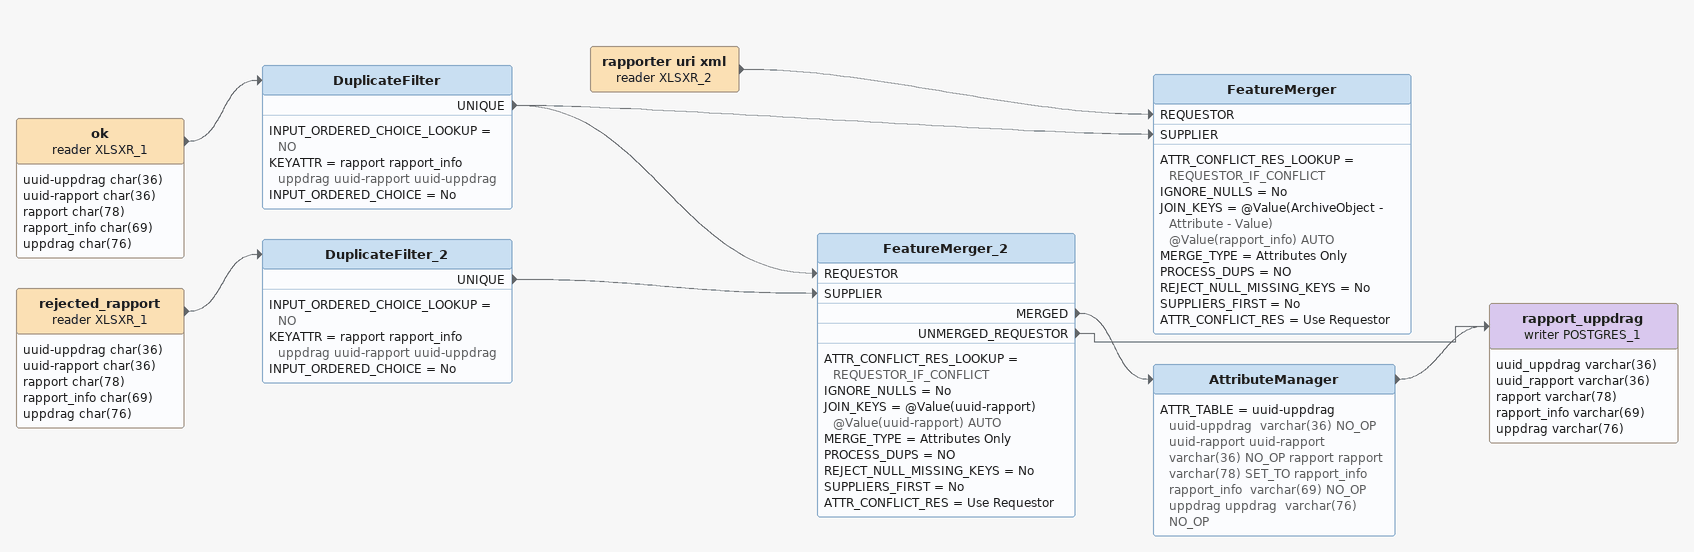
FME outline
ok (reader XLSXR_1)
    attributes: uuid-uppdrag char(36), uuid-rapport char(36), rapport char(78), rapport_info char(69), uppdrag char(76)
    -> DuplicateFilter
DuplicateFilter
    INPUT_ORDERED_CHOICE_LOOKUP = NO
    KEYATTR = rapport rapport_info uppdrag uuid-rapport uuid-uppdrag
    INPUT_ORDERED_CHOICE = No
    UNIQUE -> FeatureMerger [SUPPLIER]
    UNIQUE -> FeatureMerger_2 [REQUESTOR]
rejected_rapport (reader XLSXR_1)
    attributes: uuid-uppdrag char(36), uuid-rapport char(36), rapport char(78), rapport_info char(69), uppdrag char(76)
    -> DuplicateFilter_2
DuplicateFilter_2
    INPUT_ORDERED_CHOICE_LOOKUP = NO
    KEYATTR = rapport rapport_info uppdrag uuid-rapport uuid-uppdrag
    INPUT_ORDERED_CHOICE = No
    UNIQUE -> FeatureMerger_2 [SUPPLIER]
FeatureMerger_2
    ATTR_CONFLICT_RES_LOOKUP = REQUESTOR_IF_CONFLICT
    IGNORE_NULLS = No
    JOIN_KEYS = @Value(uuid-rapport) @Value(uuid-rapport) AUTO
    MERGE_TYPE = Attributes Only
    PROCESS_DUPS = NO
    REJECT_NULL_MISSING_KEYS = No
    SUPPLIERS_FIRST = No
    ATTR_CONFLICT_RES = Use Requestor
    MERGED -> AttributeManager
    UNMERGED_REQUESTOR -> rapport_uppdrag (writer POSTGRES_1)
AttributeManager
    ATTR_TABLE = uuid-uppdrag uuid-uppdrag  varchar(36) NO_OP uuid-rapport uuid-rapport  varchar(36) NO_OP rapport rapport  varchar(78) SET_TO rapport_info rapport_info  varchar(69) NO_OP uppdrag uppdrag  varchar(76) NO_OP
    -> rapport_uppdrag (writer POSTGRES_1)
rapport_uppdrag (writer POSTGRES_1)
    attributes: uuid_uppdrag varchar(36), uuid_rapport varchar(36), rapport varchar(78), rapport_info varchar(69), uppdrag varchar(76)
rapporter uri xml (reader XLSXR_2)
    -> FeatureMerger [REQUESTOR]
FeatureMerger
    ATTR_CONFLICT_RES_LOOKUP = REQUESTOR_IF_CONFLICT
    IGNORE_NULLS = No
    JOIN_KEYS = @Value(ArchiveObject - Attribute - Value) @Value(rapport_info) AUTO
    MERGE_TYPE = Attributes Only
    PROCESS_DUPS = NO
    REJECT_NULL_MISSING_KEYS = No
    SUPPLIERS_FIRST = No
    ATTR_CONFLICT_RES = Use Requestor
